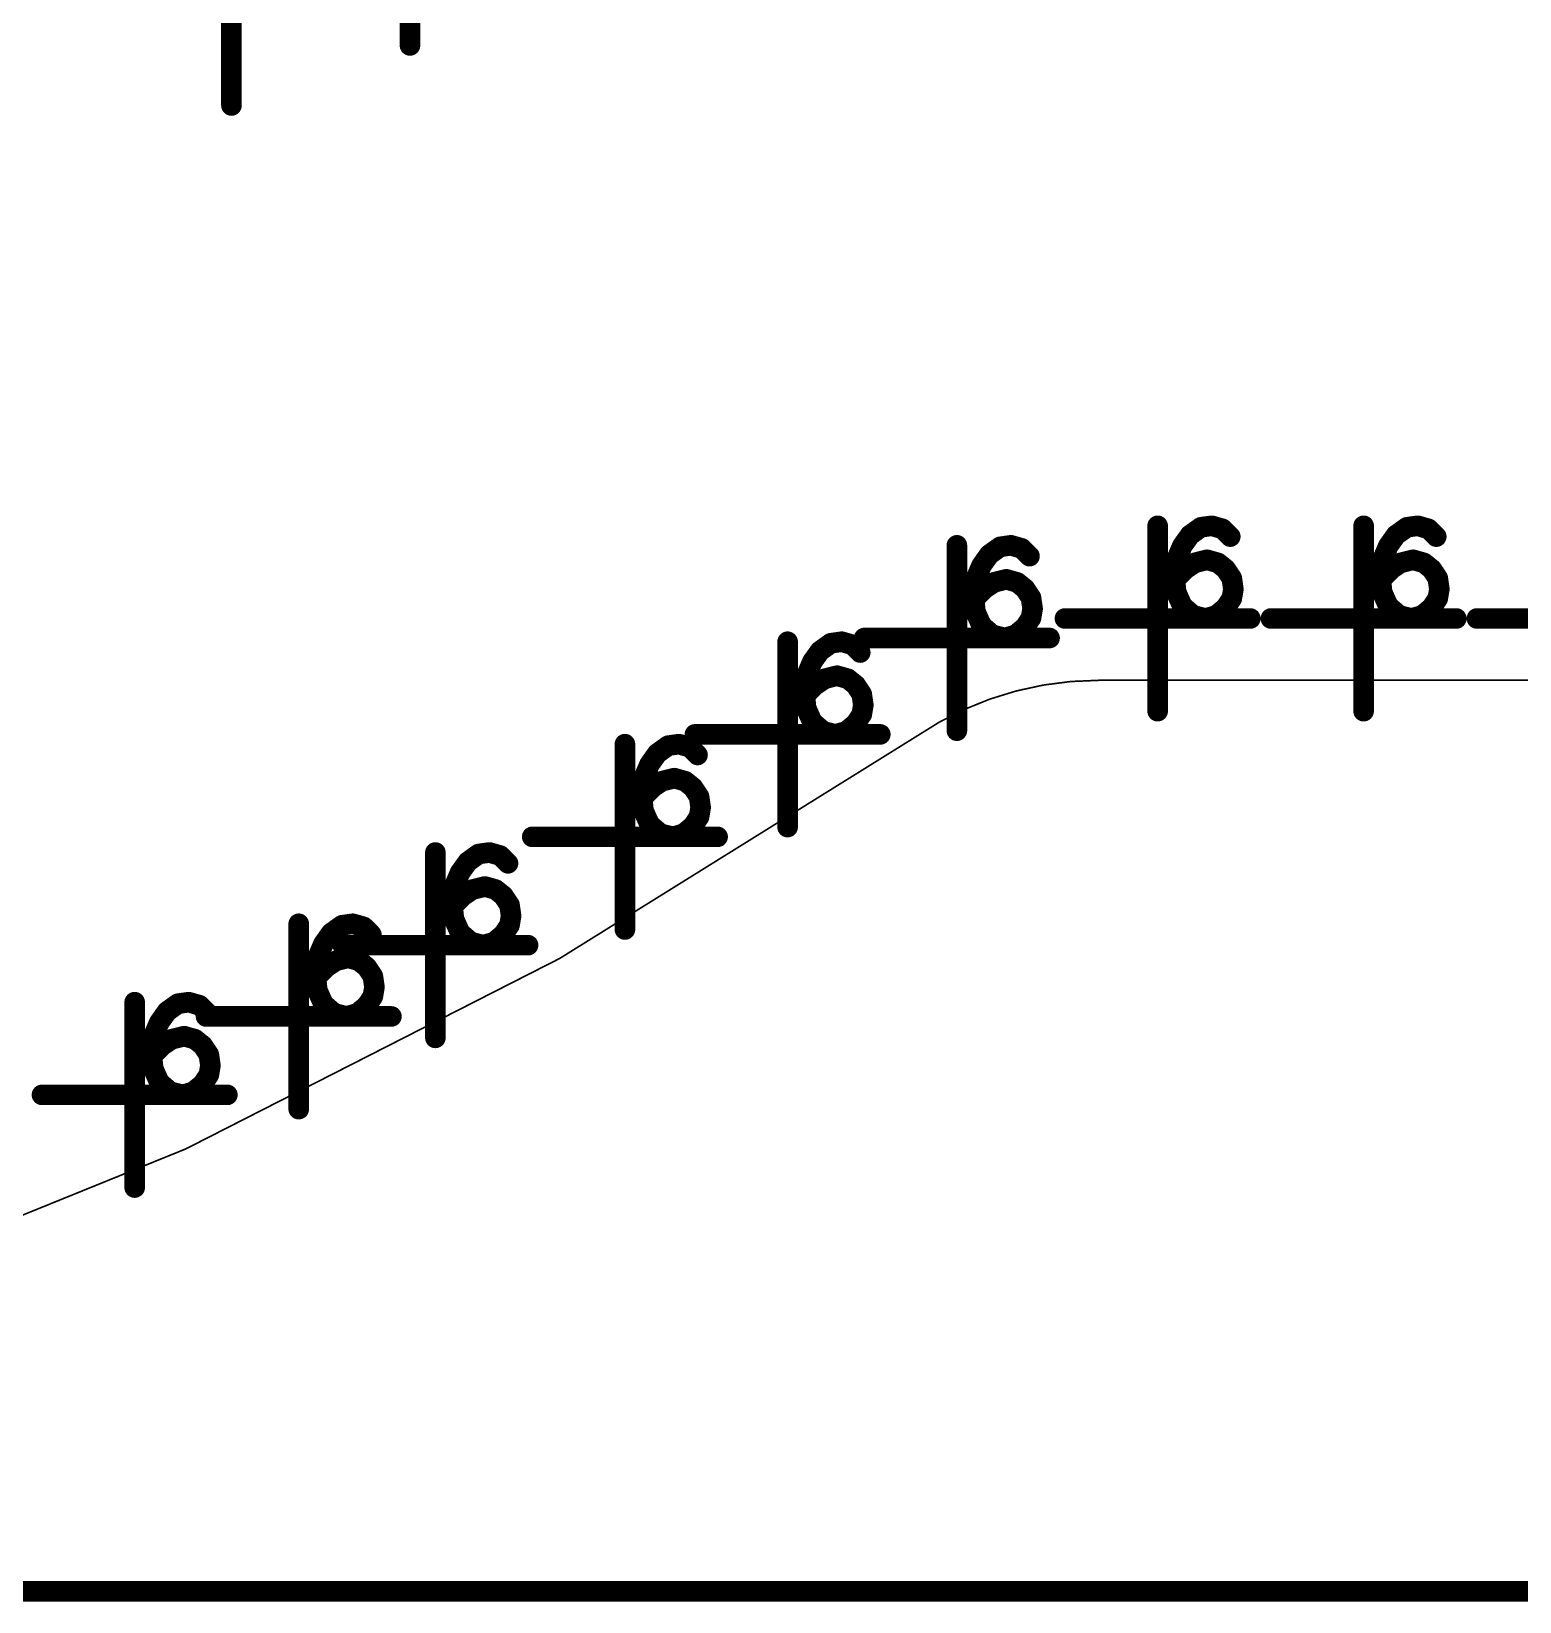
# Model space of a CAD drawing. Header units: millimetres. Extents: x 3885 to 4350, y -149 to 182.
# Drawn here: x 4154.53 to 4163.71, y 75.16 to 84.84 of the extents above; entities that cross this region are included whole.
import ezdxf

# ---------------------------------------------------------------- set-up
doc = ezdxf.new("R2010")
doc.units = ezdxf.units.MM
doc.header["$LTSCALE"] = 23.1
doc.layers.get('0').update_dxf_attribs({"linetype": 'CONTINUOUS'})

# ---------------------------------------------------------------- blocks, each defined once
blk = doc.blocks.new('PAD_R1')
at = {"const_width": 0.5}
blk.add_lwpolyline([(0.25, 0, 1), (-0.25, 0, 1)], format="xyb", close=True, dxfattribs=at)

msp = doc.modelspace()

# ---------------------------------------------------------------- linework, layer by layer
at = {"const_width": 0.0102}
msp.add_lwpolyline([(4113.2015, 75.7423), (4124.5457, 77.7428, -0.144705), (4125.6724, 77.615, 0.100411), (4137.4413, 75.2274), (4142.9411, 75.2274, 0.151026), (4159.9827, 80.4951, -0.151038), (4161.1113, 80.8439), (4185.826, 80.8439, 0.414215), (4186.826, 81.8439), (4186.826, 93.4438, 0.414215), (4185.826, 94.4438), (4160.9561, 94.4438, 0.152268), (4152.3749, 91.7687, -0.152268), (4142.9411, 88.8273), (4137.4413, 88.8273, -0.101585), (4130.9013, 90.17, 0.145893), (4122.3303, 91.1619), (4110.8398, 89.1357)], format="xyb", dxfattribs=at)
for points, const_width in [([(4156.8654, 85.901), (4156.8654, 84.758)], 0.127), ([(4155.7646, 85.5307), (4155.7646, 84.3877)], 0.127), ([(4161.475, 81.7966), (4161.475, 80.6536)], 0.127), ([(4161.6714, 81.815), (4161.7452, 81.7117)], 0.0821), ([(4161.7661, 81.8548), (4161.7838, 81.7291)], 0.0672), ([(4161.8591, 81.8482), (4161.8242, 81.726)], 0.0695), ([(4161.9438, 81.7986), (4161.854, 81.7088)], 0.0675), ([(4162.745, 81.7966), (4162.745, 80.6536)], 0.127), ([(4162.9414, 81.815), (4163.0152, 81.7117)], 0.0821), ([(4163.0361, 81.8548), (4163.0538, 81.7291)], 0.0672), ([(4163.1291, 81.8482), (4163.0942, 81.726)], 0.0695), ([(4163.2138, 81.7986), (4163.124, 81.7088)], 0.0675), ([(4160.2373, 81.6762), (4160.2373, 80.5332)], 0.127), ([(4160.4336, 81.6946), (4160.5075, 81.5913)], 0.0821), ([(4160.5283, 81.7344), (4160.5461, 81.6087)], 0.0672), ([(4160.6213, 81.7278), (4160.5865, 81.6056)], 0.0695), ([(4160.7061, 81.6782), (4160.6163, 81.5884)], 0.0675), ([(4161.5995, 81.7431), (4161.7028, 81.6693)], 0.0818), ([(4162.8695, 81.7431), (4162.9728, 81.6693)], 0.0818), ([(4160.3617, 81.6227), (4160.4651, 81.5489)], 0.0818), ([(4161.5302, 81.5785), (4161.6557, 81.5592)], 0.0754), ([(4161.5547, 81.6646), (4161.6714, 81.6145)], 0.0727), ([(4161.6398, 81.6018), (4161.7102, 81.4961)], 0.0687), ([(4161.7263, 81.6392), (4161.7571, 81.516)], 0.0785), ([(4161.8306, 81.6386), (4161.7958, 81.5165)], 0.0695), ([(4161.9101, 81.5985), (4161.8306, 81.4994)], 0.0609), ([(4162.8002, 81.5785), (4162.9257, 81.5592)], 0.0754), ([(4162.8247, 81.6646), (4162.9414, 81.6145)], 0.0727), ([(4162.9098, 81.6018), (4162.9802, 81.4961)], 0.0687), ([(4162.9963, 81.6392), (4163.0271, 81.516)], 0.0785), ([(4163.1006, 81.6386), (4163.0658, 81.5165)], 0.0695), ([(4163.1801, 81.5985), (4163.1006, 81.4994)], 0.0609), ([(4160.317, 81.5442), (4160.4337, 81.4941)], 0.0727), ([(4160.4021, 81.4814), (4160.4725, 81.3757)], 0.0687), ([(4160.4886, 81.5188), (4160.5194, 81.3956)], 0.0785), ([(4160.5929, 81.5182), (4160.558, 81.3961)], 0.0695), ([(4161.5226, 81.5291), (4161.6481, 81.5098)], 0.0754), ([(4161.5681, 81.5414), (4161.6579, 81.4516)], 0.0945), ([(4161.966, 81.5366), (4161.8603, 81.4661)], 0.0687), ([(4162.7926, 81.5291), (4162.9181, 81.5098)], 0.0754), ([(4162.8381, 81.5414), (4162.9279, 81.4516)], 0.0945), ([(4163.236, 81.5366), (4163.1303, 81.4661)], 0.0687), ([(4160.2849, 81.4087), (4160.4104, 81.3894)], 0.0754), ([(4160.2925, 81.4581), (4160.418, 81.4388)], 0.0754), ([(4160.3304, 81.421), (4160.4202, 81.3312)], 0.0945), ([(4160.6723, 81.4781), (4160.5929, 81.379)], 0.0609), ([(4160.7282, 81.4162), (4160.6226, 81.3457)], 0.0687), ([(4161.5213, 81.4283), (4161.6476, 81.4411)], 0.0955), ([(4161.5503, 81.3185), (4161.6664, 81.37)], 0.0939), ([(4161.9999, 81.4485), (4161.8742, 81.4303)], 0.0675), ([(4161.9996, 81.3668), (4161.8744, 81.388)], 0.058), ([(4162.7913, 81.4283), (4162.9176, 81.4411)], 0.0955), ([(4162.8203, 81.3185), (4162.9364, 81.37)], 0.0939), ([(4163.2699, 81.4485), (4163.1442, 81.4303)], 0.0675), ([(4163.2696, 81.3668), (4163.1444, 81.388)], 0.058), ([(4160.2836, 81.3079), (4160.4099, 81.3207)], 0.0955), ([(4160.7621, 81.3281), (4160.6364, 81.3099)], 0.0675), ([(4161.6195, 81.2245), (4161.7021, 81.321)], 0.0879), ([(4161.7169, 81.1731), (4161.7477, 81.2963)], 0.0785), ([(4161.8211, 81.1736), (4161.7862, 81.2957)], 0.0692), ([(4161.9061, 81.2191), (4161.8249, 81.3168)], 0.0743), ([(4161.966, 81.285), (4161.8603, 81.3555)], 0.0687), ([(4162.8895, 81.2245), (4162.9721, 81.321)], 0.0879), ([(4162.9869, 81.1731), (4163.0177, 81.2963)], 0.0785), ([(4163.0911, 81.1736), (4163.0562, 81.2957)], 0.0692), ([(4163.1761, 81.2191), (4163.0949, 81.3168)], 0.0743), ([(4163.236, 81.285), (4163.1303, 81.3555)], 0.0687), ([(4160.3126, 81.1981), (4160.4286, 81.2496)], 0.0939), ([(4160.3818, 81.1041), (4160.4643, 81.2006)], 0.0879), ([(4160.6684, 81.0987), (4160.5872, 81.1964)], 0.0743), ([(4160.7282, 81.1646), (4160.6226, 81.2351)], 0.0687), ([(4160.7619, 81.2464), (4160.6367, 81.2676)], 0.058), ([(4162.0465, 81.2251), (4160.9035, 81.2251)], 0.127), ([(4163.3165, 81.2251), (4162.1735, 81.2251)], 0.127), ([(4164.5865, 81.2251), (4163.4435, 81.2251)], 0.127), ([(4159.1936, 81.0819), (4159.1936, 79.9389)], 0.127), ([(4159.3899, 81.1003), (4159.4638, 80.9969)], 0.0821), ([(4159.4847, 81.14), (4159.5024, 81.0143)], 0.0672), ([(4159.5776, 81.1334), (4159.5428, 81.0113)], 0.0695), ([(4160.8088, 81.1047), (4159.6658, 81.1047)], 0.127), ([(4160.4792, 81.0527), (4160.51, 81.1759)], 0.0785), ([(4160.5834, 81.0532), (4160.5485, 81.1753)], 0.0692), ([(4159.318, 81.0283), (4159.4214, 80.9546)], 0.0818), ([(4159.6624, 81.0838), (4159.5726, 80.994)], 0.0675), ([(4159.2733, 80.9498), (4159.39, 80.8997)], 0.0727), ([(4159.4449, 80.9244), (4159.4757, 80.8012)], 0.0785), ([(4159.5492, 80.9239), (4159.5144, 80.8017)], 0.0695), ([(4159.2412, 80.8143), (4159.3667, 80.795)], 0.0754), ([(4159.2488, 80.8637), (4159.3743, 80.8445)], 0.0754), ([(4159.2867, 80.8267), (4159.3765, 80.7369)], 0.0945), ([(4159.3584, 80.8871), (4159.4288, 80.7814)], 0.0687), ([(4159.6286, 80.8838), (4159.5492, 80.7847)], 0.0609), ([(4159.6846, 80.8218), (4159.5789, 80.7514)], 0.0687), ([(4159.2399, 80.7135), (4159.3662, 80.7263)], 0.0955), ([(4159.7184, 80.7337), (4159.5927, 80.7155)], 0.0675), ([(4159.2689, 80.6037), (4159.385, 80.6553)], 0.0939), ([(4159.3381, 80.5097), (4159.4207, 80.6062)], 0.0879), ([(4159.6846, 80.5703), (4159.5789, 80.6407)], 0.0687), ([(4159.7182, 80.6521), (4159.593, 80.6732)], 0.058), ([(4159.7651, 80.5104), (4158.6221, 80.5104)], 0.127), ([(4159.4355, 80.4583), (4159.4663, 80.5815)], 0.0785), ([(4159.5397, 80.4589), (4159.5048, 80.5809)], 0.0692), ([(4159.6247, 80.5043), (4159.5435, 80.602)], 0.0743), ([(4158.1905, 80.4504), (4158.1905, 79.3074)], 0.127), ([(4158.3869, 80.4688), (4158.4607, 80.3655)], 0.0821), ([(4158.4816, 80.5086), (4158.4994, 80.3829)], 0.0672), ([(4158.5746, 80.502), (4158.5398, 80.3798)], 0.0695), ([(4158.6593, 80.4524), (4158.5695, 80.3626)], 0.0675), ([(4158.2702, 80.3184), (4158.3869, 80.2683)], 0.0727), ([(4158.315, 80.3969), (4158.4184, 80.3231)], 0.0818), ([(4158.2457, 80.2323), (4158.3713, 80.213)], 0.0754), ([(4158.3553, 80.2556), (4158.4258, 80.1499)], 0.0687), ([(4158.4418, 80.293), (4158.4726, 80.1698)], 0.0785), ([(4158.5461, 80.2924), (4158.5113, 80.1703)], 0.0695), ([(4158.6256, 80.2523), (4158.5461, 80.1532)], 0.0609), ([(4158.2381, 80.1829), (4158.3637, 80.1636)], 0.0754), ([(4158.2837, 80.1952), (4158.3735, 80.1054)], 0.0945), ([(4158.6815, 80.1904), (4158.5758, 80.1199)], 0.0687), ([(4158.2368, 80.0821), (4158.3632, 80.0949)], 0.0955), ([(4158.2658, 79.9723), (4158.3819, 80.0238)], 0.0939), ([(4158.7154, 80.1023), (4158.5897, 80.0841)], 0.0675), ([(4158.7152, 80.0206), (4158.5899, 80.0418)], 0.058), ([(4158.335, 79.8783), (4158.4176, 79.9748)], 0.0879), ([(4158.4324, 79.8269), (4158.4632, 79.9501)], 0.0785), ([(4158.5367, 79.8274), (4158.5017, 79.9495)], 0.0692), ([(4158.6216, 79.8729), (4158.5405, 79.9706)], 0.0743), ([(4158.6815, 79.9388), (4158.5758, 80.0093)], 0.0687), ([(4157.313, 79.8406), (4157.3307, 79.7148)], 0.0672), ([(4157.4059, 79.8339), (4157.3711, 79.7118)], 0.0695), ([(4158.762, 79.8789), (4157.619, 79.8789)], 0.127), ([(4157.0219, 79.7824), (4157.0219, 78.6394)], 0.127), ([(4157.1463, 79.7289), (4157.2497, 79.6551)], 0.0818), ([(4157.2182, 79.8008), (4157.2921, 79.6975)], 0.0821), ([(4157.4907, 79.7844), (4157.4009, 79.6946)], 0.0675), ([(4157.1016, 79.6504), (4157.2183, 79.6002)], 0.0727), ([(4157.0771, 79.5643), (4157.2026, 79.545)], 0.0754), ([(4157.1867, 79.5876), (4157.2571, 79.4819)], 0.0687), ([(4157.2732, 79.6249), (4157.304, 79.5017)], 0.0785), ([(4157.3775, 79.6244), (4157.3427, 79.5023)], 0.0695), ([(4157.4569, 79.5843), (4157.3775, 79.4852)], 0.0609), ([(4157.0695, 79.5149), (4157.195, 79.4956)], 0.0754), ([(4157.115, 79.5272), (4157.2048, 79.4374)], 0.0945), ([(4157.5129, 79.5224), (4157.4072, 79.4519)], 0.0687), ([(4156.1794, 79.343), (4156.1794, 78.2)], 0.127), ([(4156.3757, 79.3614), (4156.4496, 79.2581)], 0.0821), ([(4156.4704, 79.4012), (4156.4882, 79.2754)], 0.0672), ([(4156.5634, 79.3945), (4156.5286, 79.2724)], 0.0695), ([(4157.0682, 79.414), (4157.1945, 79.4269)], 0.0955), ([(4157.0972, 79.3043), (4157.2133, 79.3558)], 0.0939), ([(4157.5467, 79.4342), (4157.421, 79.4161)], 0.0675), ([(4157.5465, 79.3526), (4157.4213, 79.3738)], 0.058), ([(4156.3038, 79.2894), (4156.4072, 79.2157)], 0.0818), ([(4156.6482, 79.345), (4156.5584, 79.2552)], 0.0675), ([(4157.1664, 79.2103), (4157.249, 79.3068)], 0.0879), ([(4157.2638, 79.1588), (4157.2946, 79.282)], 0.0785), ([(4157.368, 79.1594), (4157.3331, 79.2815)], 0.0692), ([(4157.453, 79.2049), (4157.3718, 79.3025)], 0.0743), ([(4157.5129, 79.2708), (4157.4072, 79.3412)], 0.0687), ([(4156.259, 79.211), (4156.3757, 79.1608)], 0.0727), ([(4157.5934, 79.2109), (4156.4504, 79.2109)], 0.127), ([(4156.4307, 79.1855), (4156.4614, 79.0623)], 0.0785), ([(4156.535, 79.185), (4156.5001, 79.0628)], 0.0695), ([(4156.227, 79.0754), (4156.3525, 79.0562)], 0.0754), ([(4156.2345, 79.1249), (4156.3601, 79.1056)], 0.0754), ([(4156.2725, 79.0878), (4156.3623, 78.998)], 0.0945), ([(4156.3442, 79.1482), (4156.4146, 79.0425)], 0.0687), ([(4156.6144, 79.1449), (4156.535, 79.0458)], 0.0609), ([(4156.6703, 79.0829), (4156.5647, 79.0125)], 0.0687), ([(4156.2257, 78.9746), (4156.352, 78.9875)], 0.0955), ([(4156.7042, 78.9948), (4156.5785, 78.9767)], 0.0675), ([(4155.1679, 78.8596), (4155.1679, 77.7166)], 0.127), ([(4155.3643, 78.878), (4155.4381, 78.7747)], 0.0821), ([(4155.459, 78.9178), (4155.4768, 78.792)], 0.0672), ([(4155.552, 78.9112), (4155.5172, 78.789)], 0.0695), ([(4156.2547, 78.8649), (4156.3707, 78.9164)], 0.0939), ([(4156.3239, 78.7709), (4156.4064, 78.8674)], 0.0879), ([(4156.6105, 78.7654), (4156.5293, 78.8631)], 0.0743), ([(4156.6703, 78.8314), (4156.5647, 78.9018)], 0.0687), ([(4156.704, 78.9132), (4156.5788, 78.9343)], 0.058), ([(4155.2924, 78.8061), (4155.3958, 78.7323)], 0.0818), ([(4155.6367, 78.8616), (4155.5469, 78.7718)], 0.0675), ([(4156.7509, 78.7715), (4155.6079, 78.7715)], 0.127), ([(4156.4213, 78.7194), (4156.452, 78.8426)], 0.0785), ([(4156.5255, 78.72), (4156.4905, 78.8421)], 0.0692), ([(4155.2476, 78.7276), (4155.3643, 78.6775)], 0.0727), ([(4155.4192, 78.7021), (4155.45, 78.5789)], 0.0785), ([(4155.5235, 78.7016), (4155.4887, 78.5795)], 0.0695), ([(4155.2155, 78.5921), (4155.3411, 78.5728)], 0.0754), ([(4155.2231, 78.6415), (4155.3487, 78.6222)], 0.0754), ([(4155.2611, 78.6044), (4155.3509, 78.5146)], 0.0945), ([(4155.3327, 78.6648), (4155.4032, 78.5591)], 0.0687), ([(4155.603, 78.6615), (4155.5235, 78.5624)], 0.0609), ([(4155.6589, 78.5996), (4155.5532, 78.5291)], 0.0687), ([(4155.2142, 78.4913), (4155.3406, 78.5041)], 0.0955), ([(4155.6928, 78.5115), (4155.5671, 78.4933)], 0.0675), ([(4155.2432, 78.3815), (4155.3593, 78.433)], 0.0939), ([(4155.3124, 78.2875), (4155.395, 78.384)], 0.0879), ([(4155.599, 78.2821), (4155.5179, 78.3798)], 0.0743), ([(4155.6589, 78.348), (4155.5532, 78.4185)], 0.0687), ([(4155.6926, 78.4298), (4155.5673, 78.451)], 0.058), ([(4155.7394, 78.2881), (4154.5964, 78.2881)], 0.127), ([(4155.4098, 78.2361), (4155.4406, 78.3592)], 0.0785), ([(4155.5141, 78.2366), (4155.4791, 78.3587)], 0.0692), ([(4142.8022, 75.2274), (4201.9867, 75.2274)], 0.127)]:
    msp.add_lwpolyline(points, dxfattribs=dict(const_width=const_width))

# ---------------------------------------------------------------- block references
at = {"xscale": 0.127, "yscale": 0.127}
for p in [(4156.8654, 84.758), (4155.7646, 84.3877), (4161.475, 81.7966), (4161.6749, 81.7395), (4161.7417, 81.7872), (4161.8082, 81.7966), (4161.875, 81.7776), (4162.745, 81.7966), (4162.9449, 81.7395), (4163.0117, 81.7872), (4163.0782, 81.7966), (4163.145, 81.7776), (4160.2373, 81.6762), (4160.504, 81.6668), (4160.5705, 81.6762), (4160.6373, 81.6572), (4161.6274, 81.6729), (4161.9228, 81.7298), (4162.8974, 81.6729), (4163.1928, 81.7298), (4160.3897, 81.5525), (4160.4372, 81.6191), (4160.6851, 81.6094), (4161.5987, 81.6061), (4161.7036, 81.568), (4161.7798, 81.5871), (4161.8466, 81.568), (4162.8687, 81.6061), (4162.9736, 81.568), (4163.0498, 81.5871), (4163.1166, 81.568), (4160.361, 81.4857), (4160.5421, 81.4667), (4161.5796, 81.4822), (4161.5796, 81.4631), (4161.6464, 81.5299), (4161.8941, 81.5299), (4161.9322, 81.4728), (4162.8496, 81.4822), (4162.8496, 81.4631), (4162.9164, 81.5299), (4163.1641, 81.5299), (4163.2022, 81.4728), (4160.3419, 81.3618), (4160.4087, 81.4095), (4160.4659, 81.4476), (4160.6089, 81.4476), (4160.6564, 81.4095), (4160.6945, 81.3524), (4161.5893, 81.3872), (4161.9419, 81.406), (4162.8593, 81.3872), (4163.2119, 81.406), (4160.3419, 81.3427), (4160.3516, 81.2668), (4160.7041, 81.2856), (4161.6274, 81.3013), (4161.8941, 81.2917), (4161.9322, 81.3488), (4162.8974, 81.3013), (4163.1641, 81.2917), (4163.2022, 81.3488), (4160.3897, 81.1809), (4160.6564, 81.1713), (4160.6945, 81.2284), (4160.9035, 81.2251), (4161.6942, 81.2442), (4161.7704, 81.2251), (4161.8369, 81.2442), (4162.0465, 81.2251), (4162.1735, 81.2251), (4162.9642, 81.2442), (4163.0404, 81.2251), (4163.1069, 81.2442), (4163.3165, 81.2251), (4163.4435, 81.2251), (4159.1936, 81.0819), (4159.4603, 81.0725), (4159.5268, 81.0819), (4159.5936, 81.0628), (4159.6658, 81.1047), (4160.4565, 81.1238), (4160.5327, 81.1047), (4160.5992, 81.1238), (4160.8088, 81.1047), (4159.3935, 81.0247), (4159.6414, 81.0151), (4159.3173, 80.8914), (4159.346, 80.9582), (4159.4984, 80.8723), (4159.365, 80.8152), (4159.4222, 80.8533), (4159.5652, 80.8533), (4159.6127, 80.8152), (4159.2982, 80.7674), (4159.2982, 80.7484), (4159.6508, 80.758), (4159.6604, 80.6912), (4159.3079, 80.6724), (4159.346, 80.5866), (4159.6508, 80.6341), (4161.475, 80.6536), (4162.745, 80.6536), (4158.6221, 80.5104), (4159.4128, 80.5294), (4159.489, 80.5104), (4159.5555, 80.5294), (4159.6127, 80.5769), (4159.7651, 80.5104), (4160.2373, 80.5332), (4158.1905, 80.4504), (4158.3904, 80.3933), (4158.4572, 80.441), (4158.5238, 80.4504), (4158.5906, 80.4314), (4158.6383, 80.3836), (4158.3429, 80.3267), (4158.3142, 80.2599), (4158.4191, 80.2218), (4158.4953, 80.2409), (4158.5621, 80.2218), (4158.2952, 80.136), (4158.2952, 80.1169), (4158.362, 80.1837), (4158.6096, 80.1837), (4158.6477, 80.1266), (4158.3048, 80.041), (4158.6477, 80.0026), (4158.6574, 80.0598), (4158.3429, 79.9551), (4158.6096, 79.9455), (4159.1936, 79.9389), (4157.619, 79.8789), (4158.4097, 79.898), (4158.4859, 79.8789), (4158.5525, 79.898), (4158.762, 79.8789), (4157.0219, 79.7824), (4157.2218, 79.7253), (4157.2886, 79.773), (4157.3551, 79.7824), (4157.4219, 79.7634), (4157.4697, 79.7156), (4157.1743, 79.6587), (4157.1456, 79.5919), (4157.1933, 79.5157), (4157.2505, 79.5538), (4157.3267, 79.5729), (4157.3935, 79.5538), (4157.441, 79.5157), (4157.1265, 79.468), (4157.1265, 79.4489), (4157.4791, 79.4586), (4156.1794, 79.343), (4156.4461, 79.3336), (4156.5126, 79.343), (4156.5794, 79.3239), (4157.1362, 79.373), (4157.4791, 79.3346), (4157.4887, 79.3918), (4156.3792, 79.2858), (4156.6272, 79.2762), (4157.1743, 79.2871), (4157.2411, 79.23), (4157.3838, 79.23), (4157.441, 79.2775), (4158.1905, 79.3074), (4156.303, 79.1525), (4156.3318, 79.2193), (4156.4504, 79.2109), (4156.4842, 79.1334), (4157.3173, 79.2109), (4157.5934, 79.2109), (4156.284, 79.0285), (4156.3508, 79.0763), (4156.408, 79.1144), (4156.551, 79.1144), (4156.5985, 79.0763), (4156.284, 79.0095), (4156.2937, 78.9335), (4156.6366, 79.0191), (4156.6462, 78.9523), (4155.1679, 78.8596), (4155.4346, 78.8502), (4155.5012, 78.8596), (4155.568, 78.8406), (4156.3318, 78.8477), (4156.5985, 78.838), (4156.6366, 78.8952), (4155.3678, 78.8025), (4155.6079, 78.7715), (4155.6157, 78.7928), (4156.3986, 78.7905), (4156.4748, 78.7715), (4156.5413, 78.7905), (4156.7509, 78.7715), (4155.2916, 78.6691), (4155.3203, 78.7359), (4155.4727, 78.6501), (4155.2726, 78.5452), (4155.3394, 78.5929), (4155.3965, 78.631), (4155.5395, 78.631), (4155.587, 78.5929), (4157.0219, 78.6394), (4155.2726, 78.5261), (4155.2822, 78.4502), (4155.6251, 78.5358), (4155.6348, 78.469), (4155.3203, 78.3643), (4155.587, 78.3547), (4155.6251, 78.4118), (4154.5964, 78.2881), (4155.3871, 78.3072), (4155.4633, 78.2881), (4155.5299, 78.3072), (4155.7394, 78.2881), (4156.1794, 78.2), (4155.1679, 77.7166)]:
    msp.add_blockref('PAD_R1', p, dxfattribs=at)

doc.saveas('drawing.dxf')
